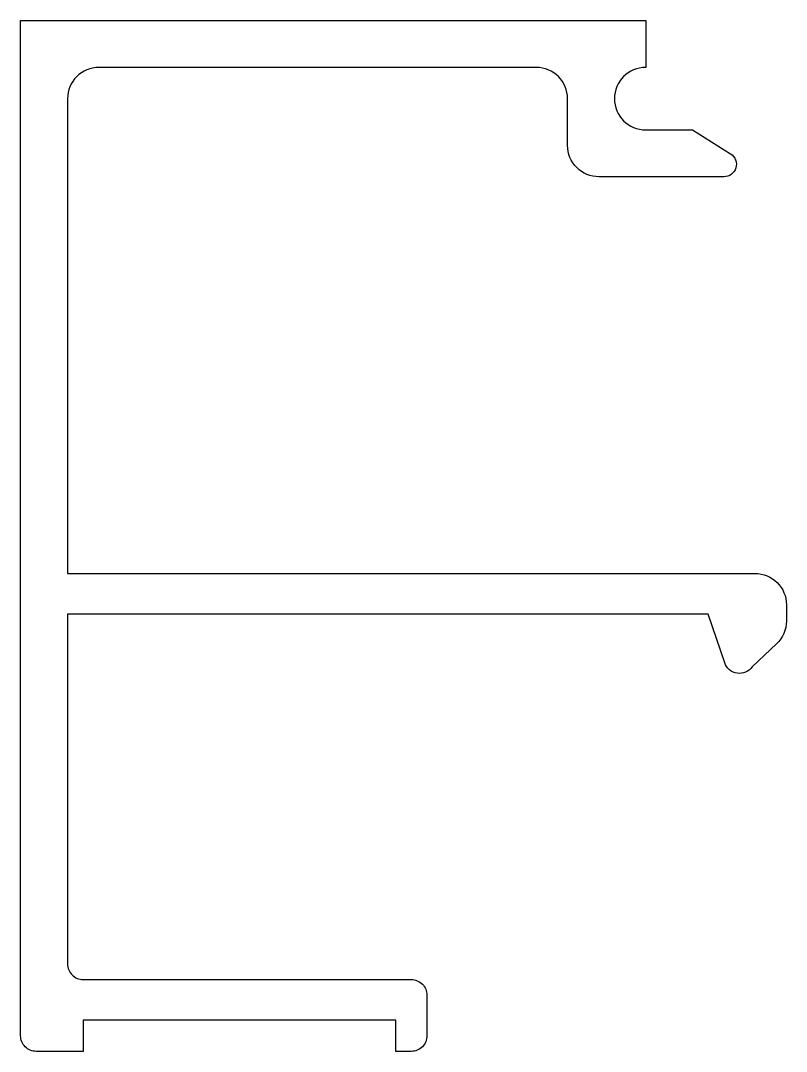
# Model space of a CAD drawing. Extents: x 146.4 to 170.9, y 199.7 to 232.7.
import ezdxf

# ---------------------------------------------------------------- set-up
doc = ezdxf.new("R2010")
doc.units = 0
doc.header["$LTSCALE"] = 15
doc.layers.get('0').update_dxf_attribs({"linetype": 'CONTINUOUS'})

msp = doc.modelspace()

# ---------------------------------------------------------------- linework, layer by layer
at = {"color": 0, "linetype": 'CONTINUOUS', "ltscale": 0.05}
msp.add_lwpolyline([(158.396, 199.682), (158.396, 200.682), (148.396, 200.682), (148.396, 199.682), (146.896, 199.682, -0.414214), (146.396, 200.182), (146.396, 232.682), (166.396, 232.682), (166.396, 231.182, 1), (166.396, 229.182), (167.896, 229.182), (169.109, 228.42, -0.752751), (168.896, 227.682), (164.896, 227.682, -0.414214), (163.896, 228.682), (163.896, 230.182, 0.414214), (162.896, 231.182), (148.896, 231.182, 0.414214), (147.896, 230.182), (147.896, 214.982), (169.896, 214.982, -0.414214), (170.896, 213.982), (170.896, 213.458, -0.205758), (170.584, 212.732), (169.803, 211.991, -0.611827), (168.922, 212.122), (168.396, 213.682), (147.896, 213.682), (147.896, 202.482, 0.414214), (148.396, 201.982), (158.896, 201.982, -0.414214), (159.396, 201.482), (159.396, 200.182, -0.414214), (158.896, 199.682)], format="xyb", close=True, dxfattribs=at)

doc.saveas('drawing.dxf')
